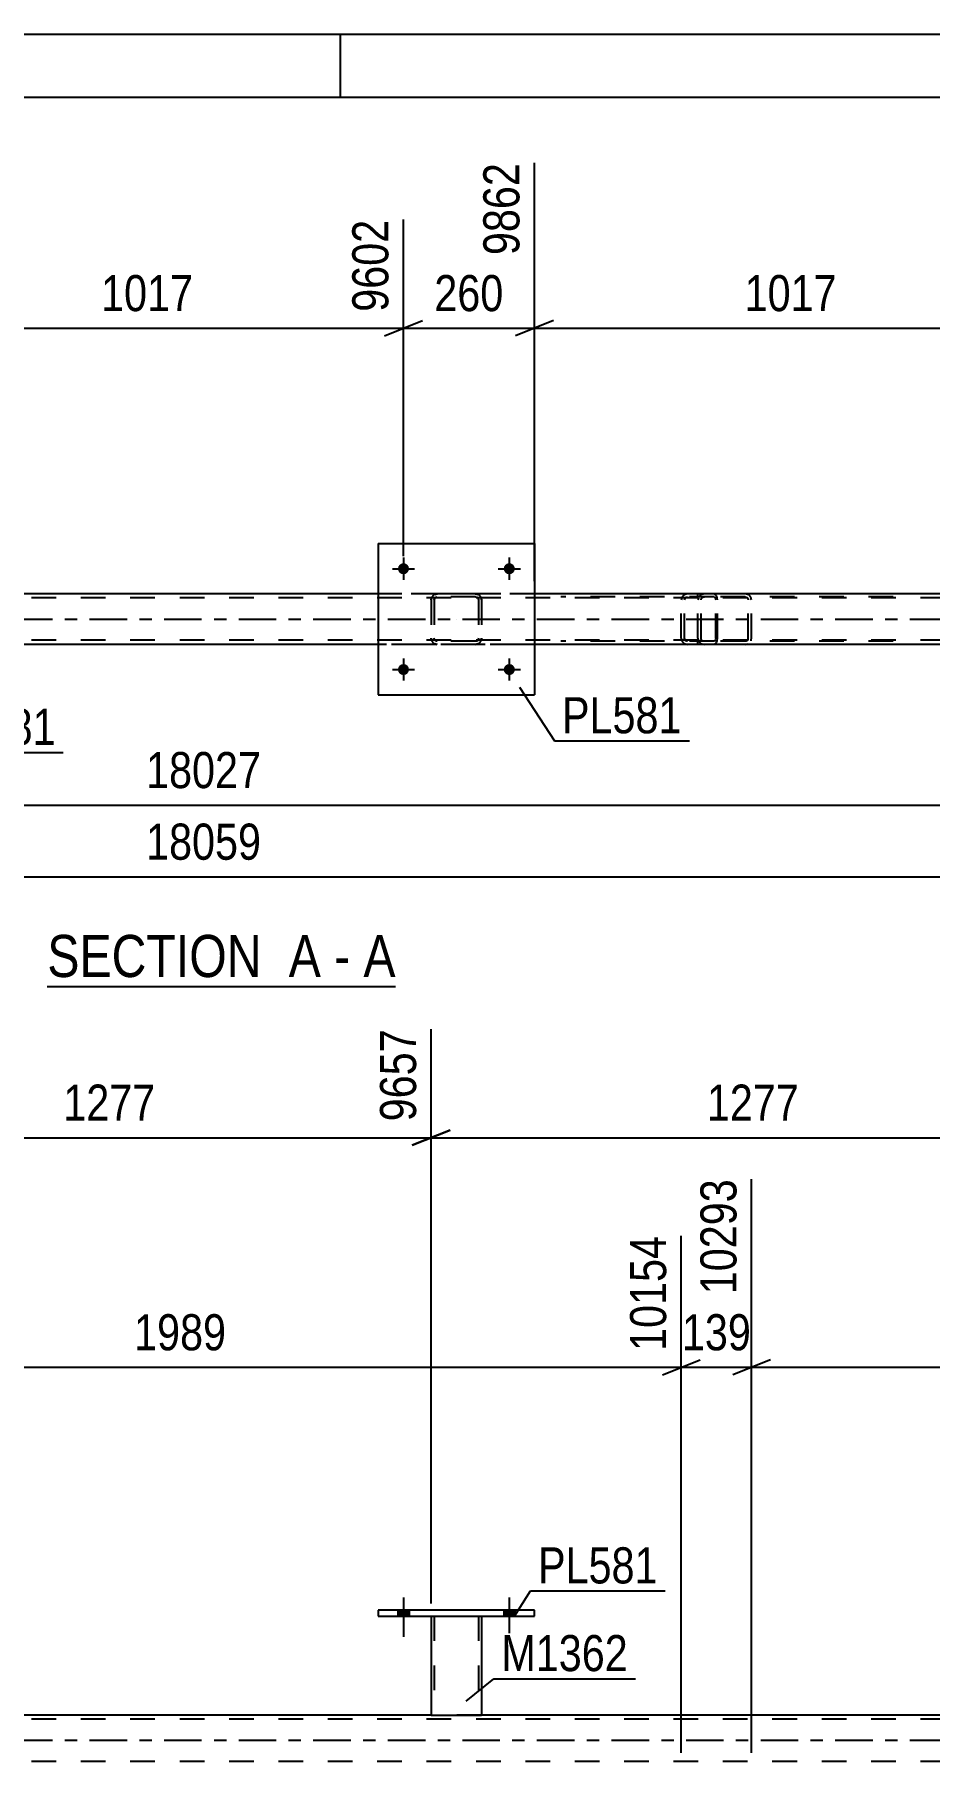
# Model space of a CAD drawing. Header units: millimetres. Extents: x 0 to 841, y 0 to 594.
# Drawn here: x 396.7 to 467.7, y 457 to 594 of the extents above; entities that cross this region are included whole.
import ezdxf

# ---------------------------------------------------------------- set-up
doc = ezdxf.new("R2010")
doc.units = ezdxf.units.MM
doc.linetypes.add('DXK_LINE_DOT2', pattern=[3.9198, 1.9599, -1.9599])
doc.linetypes.add('DXK_LINE_DOT3', pattern=[5.9187, 2.979, -0.9799, 0.9799, -0.9799])
doc.styles.add('Arial Narrow', font='ARIALN.TTF', dxfattribs={"height": 0.2})

# ---------------------------------------------------------------- blocks, each defined once
blk = doc.blocks.new('Unknown-814748436-1133')
at = {"color": 5, "linetype": 'Continuous'}
for p, q in [((841, 594), (0, 594)), ((421, 589), (421, 594)), ((836, 589), (5, 589))]:
    blk.add_line(p, q, dxfattribs=at)
blk = doc.blocks.new('Unknown-814748436-11 - 4858')
at = {"color": 6, "linetype": 'Continuous'}
blk.add_line((397.73, 518.46), (425.38, 518.46), dxfattribs=at)
at = {"color": 0, "linetype": 'Continuous'}
for points in [[(415.84, 519.21), (415.84, 522.71), (397.73, 522.71), (397.73, 519.21)], [(419.44, 519.21), (419.44, 522.71), (416.89, 522.71), (416.89, 519.21)], [(421.77, 519.21), (421.77, 522.71), (420.49, 522.71), (420.49, 519.21)], [(425.38, 519.21), (425.38, 522.71), (422.82, 522.71), (422.82, 519.21)]]:
    blk.add_wipeout(points, dxfattribs=at)
at = {"color": 7, "linetype": 'Continuous', "style": 'Arial Narrow'}
for s, p in [('SECTION ', (397.73, 519.21)), ('A', (416.89, 519.21)), ('A', (422.82, 519.21)), ('-', (420.49, 519.21))]:
    blk.add_text(s, height=3.34, dxfattribs=at).set_placement(p)
blk = doc.blocks.new('Part-814748436-4934 - 4858')
at = {"color": 2, "linetype": 'Continuous'}
for p, q in [((424, 553.61), (424, 541.61)), ((424, 553.61), (436.4, 553.61)), ((436.4, 553.61), (436.4, 541.61)), ((424, 541.61), (436.4, 541.61))]:
    blk.add_line(p, q, dxfattribs=at)
blk = doc.blocks.new('Part-814748436-4935 - 4858')
at = {"color": 7, "linetype": 'DXK_LINE_DOT2'}
for p, q in [((428.49, 549.57), (428.68, 549.61)), ((428.68, 549.61), (428.49, 549.57)), ((431.72, 549.61), (428.68, 549.61)), ((431.72, 549.61), (431.9, 549.57)), ((431.9, 549.57), (431.72, 549.61)), ((428.2, 549.13), (428.23, 549.31)), ((428.23, 549.31), (428.2, 549.13)), ((428.2, 549.13), (428.2, 546.09)), ((428.44, 549.13), (428.45, 549.22)), ((428.44, 549.13), (428.44, 546.09)), ((428.45, 549.22), (428.51, 549.3)), ((428.51, 549.3), (428.58, 549.35)), ((428.58, 549.35), (428.68, 549.37)), ((431.72, 549.37), (428.68, 549.37)), ((431.72, 549.37), (431.81, 549.35)), ((431.81, 549.35), (431.89, 549.3)), ((431.89, 549.3), (431.94, 549.22)), ((431.94, 549.22), (431.96, 549.13)), ((431.96, 549.13), (431.96, 546.09)), ((432.16, 549.31), (432.2, 549.13)), ((432.2, 549.13), (432.16, 549.31)), ((432.2, 549.13), (432.2, 546.09)), ((428.23, 545.9), (428.2, 546.09)), ((428.2, 546.09), (428.23, 545.9)), ((428.45, 546), (428.44, 546.09)), ((428.51, 545.92), (428.45, 546)), ((428.68, 545.61), (428.49, 545.64)), ((428.49, 545.64), (428.68, 545.61)), ((428.58, 545.87), (428.51, 545.92)), ((428.68, 545.85), (428.58, 545.87)), ((431.72, 545.85), (428.68, 545.85)), ((431.72, 545.61), (428.68, 545.61)), ((431.81, 545.87), (431.72, 545.85)), ((431.9, 545.64), (431.72, 545.61)), ((431.72, 545.61), (431.9, 545.64)), ((431.89, 545.92), (431.81, 545.87)), ((431.94, 546), (431.89, 545.92)), ((431.96, 546.09), (431.94, 546)), ((432.2, 546.09), (432.16, 545.9)), ((432.16, 545.9), (432.2, 546.09))]:
    blk.add_line(p, q, dxfattribs=at)
at = {"color": 7, "linetype": 'DXK_LINE_DOT3'}
blk.add_line((430.2, 547.61), (430.2, 547.61), dxfattribs=at)
at = {"color": 7, "linetype": 'DXK_LINE_DOT2'}
for centre, start, end in [((428.68, 549.13), 112.5, 157.5), ((428.68, 549.13), 112.5, 157.5), ((431.72, 549.13), 22.5, 67.5), ((431.72, 549.13), 22.5, 67.5), ((428.68, 546.09), 202.5, 247.5), ((428.68, 546.09), 202.5, 247.5), ((431.72, 546.09), 292.5, 337.5), ((431.72, 546.09), 292.5, 337.5)]:
    blk.add_arc(centre, 0.48, start, end, dxfattribs=at)
blk = doc.blocks.new('Bolt-814748436-4874 - 4858')
at = {"linetype": 'Continuous'}
for points in [[(426.44, 551.61, -1), (425.56, 551.61, -1)], [(434.84, 551.61, -1), (433.96, 551.61, -1)]]:
    blk.add_hatch(color=1, dxfattribs=at).paths.add_polyline_path(points)
at = {"color": 1, "linetype": 'Continuous'}
for p, q in [((426, 552.49), (426, 550.73)), ((434.4, 552.49), (434.4, 550.73)), ((425.12, 551.61), (426.88, 551.61)), ((433.52, 551.61), (435.28, 551.61))]:
    blk.add_line(p, q, dxfattribs=at)
blk = doc.blocks.new('Bolt-814748436-4875 - 4858')
at = {"linetype": 'Continuous'}
for points in [[(426.44, 543.61, -1), (425.56, 543.61, -1)], [(434.84, 543.61, -1), (433.96, 543.61, -1)]]:
    blk.add_hatch(color=1, dxfattribs=at).paths.add_polyline_path(points)
at = {"color": 1, "linetype": 'Continuous'}
for p, q in [((426, 544.49), (426, 542.73)), ((434.4, 544.49), (434.4, 542.73)), ((425.12, 543.61), (426.88, 543.61)), ((433.52, 543.61), (435.28, 543.61))]:
    blk.add_line(p, q, dxfattribs=at)
blk = doc.blocks.new('Part-814748436-4996 - 4858')
at = {"color": 7, "linetype": 'DXK_LINE_DOT2'}
for p, q in [((450.65, 549.61), (438.49, 549.61)), ((448.55, 549.61), (448.36, 549.57)), ((449.37, 549.37), (449.37, 549.61)), ((450.75, 549.57), (450.65, 549.61)), ((450.84, 549.47), (450.75, 549.57)), ((450.65, 549.37), (438.49, 549.37)), ((448.07, 549.21), (448.05, 549.13)), ((448.05, 546.09), (448.05, 549.13)), ((448.09, 549.31), (448.07, 549.21)), ((448.3, 549.13), (448.32, 549.22)), ((448.3, 546.09), (448.3, 549.13)), ((448.32, 549.22), (448.38, 549.3)), ((448.38, 549.3), (448.46, 549.35)), ((448.46, 549.35), (448.55, 549.37)), ((450.65, 549.37), (450.7, 549.35)), ((450.7, 549.35), (450.74, 549.3)), ((450.74, 549.3), (450.77, 549.22)), ((450.77, 549.22), (450.78, 549.13)), ((450.78, 546.09), (450.78, 549.13)), ((450.9, 549.31), (450.84, 549.47)), ((450.92, 549.13), (450.9, 549.31)), ((450.92, 546.09), (450.92, 549.13)), ((450.65, 545.85), (438.49, 545.85)), ((450.65, 545.61), (438.49, 545.61)), ((448.05, 546.09), (448.07, 546)), ((448.07, 546), (448.09, 545.9)), ((448.32, 546.02), (448.3, 546.09)), ((448.32, 546), (448.32, 546.02)), ((448.38, 545.92), (448.32, 546)), ((448.36, 545.64), (448.55, 545.61)), ((448.46, 545.87), (448.38, 545.92)), ((448.55, 545.85), (448.46, 545.87)), ((449.37, 545.61), (449.37, 545.85)), ((450.7, 545.87), (450.65, 545.85)), ((450.65, 545.61), (450.75, 545.64)), ((450.74, 545.92), (450.7, 545.87)), ((450.77, 546), (450.74, 545.92)), ((450.75, 545.64), (450.84, 545.75)), ((450.78, 546.09), (450.77, 546)), ((450.84, 545.75), (450.9, 545.9)), ((450.9, 545.9), (450.92, 546.09))]:
    blk.add_line(p, q, dxfattribs=at)
for centre, start, end in [((448.54, 549.11), 111.1941, 156.1506), ((448.54, 546.1), 203.8494, 248.8059)]:
    blk.add_arc(centre, 0.492, start, end, dxfattribs=at)
blk = doc.blocks.new('Part-814748436-5008 - 4858')
at = {"color": 7, "linetype": 'DXK_LINE_DOT2'}
for p, q in [((449.88, 549.61), (449.69, 549.57)), ((464.87, 549.61), (449.88, 549.61)), ((453.31, 549.57), (453.12, 549.61)), ((449.39, 549.21), (449.37, 549.13)), ((449.37, 546.09), (449.37, 549.13)), ((449.41, 549.31), (449.39, 549.21)), ((449.63, 549.13), (449.64, 549.22)), ((449.63, 546.09), (449.63, 549.13)), ((449.64, 549.22), (449.7, 549.3)), ((449.7, 549.3), (449.78, 549.35)), ((449.78, 549.35), (449.88, 549.37)), ((464.87, 549.37), (449.88, 549.37)), ((453.12, 549.37), (453.21, 549.35)), ((453.21, 549.35), (453.3, 549.3)), ((453.3, 549.3), (453.35, 549.22)), ((453.35, 549.22), (453.37, 549.13)), ((453.37, 546.09), (453.37, 549.13)), ((453.61, 549.21), (453.59, 549.31)), ((453.63, 549.13), (453.61, 549.21)), ((453.63, 546.09), (453.63, 549.13)), ((449.37, 546.09), (449.39, 546)), ((449.39, 546), (449.41, 545.9)), ((449.64, 546.02), (449.63, 546.09)), ((449.64, 546), (449.64, 546.02)), ((449.7, 545.92), (449.64, 546)), ((449.69, 545.64), (449.88, 545.61)), ((449.78, 545.87), (449.7, 545.92)), ((449.88, 545.85), (449.78, 545.87)), ((464.87, 545.85), (449.88, 545.85)), ((464.87, 545.61), (449.88, 545.61)), ((453.21, 545.87), (453.12, 545.85)), ((453.12, 545.61), (453.31, 545.64)), ((453.3, 545.92), (453.21, 545.87)), ((453.35, 546), (453.3, 545.92)), ((453.35, 546), (453.36, 546.02)), ((453.36, 546.02), (453.37, 546.09)), ((453.59, 545.9), (453.61, 546)), ((453.61, 546), (453.63, 546.09))]:
    blk.add_line(p, q, dxfattribs=at)
for centre, start, end in [((449.86, 549.11), 110.7583, 155.68), ((453.14, 549.11), 24.32, 69.2417), ((449.86, 546.11), 204.32, 249.2417)]:
    blk.add_arc(centre, 0.496, start, end, dxfattribs=at)
blk = doc.blocks.new('Part-814748436-5058 - 4858')
at = {"color": 7, "linetype": 'DXK_LINE_DOT2'}
for p, q in [((762.98, 549.61), (117.51, 549.61)), ((436.4, 549.61), (424, 549.61)), ((762.98, 549.29), (99.23, 549.29)), ((762.98, 545.93), (99.23, 545.93)), ((760.18, 545.61), (99.23, 545.61)), ((436.4, 545.61), (424, 545.61))]:
    blk.add_line(p, q, dxfattribs=at)
at = {"color": 2, "linetype": 'Continuous'}
for p, q in [((424, 549.61), (385.32, 549.61)), ((475.08, 549.61), (436.4, 549.61)), ((424, 545.61), (385.32, 545.61)), ((475.08, 545.61), (436.4, 545.61))]:
    blk.add_line(p, q, dxfattribs=at)
at = {"color": 7, "linetype": 'DXK_LINE_DOT3'}
blk.add_line((99.23, 547.61), (762.98, 547.61), dxfattribs=at)
blk = doc.blocks.new('Part-814748436-3112 - 3014')
at = {"color": 7, "linetype": 'DXK_LINE_DOT2'}
for p, q in [((428.2, 468.49), (432.2, 468.49)), ((428.2, 468.48), (428.2, 468.49)), ((428.2, 468.49), (428.2, 468.48)), ((428.44, 468.49), (428.44, 460.64)), ((431.96, 468.49), (431.96, 460.64)), ((432.2, 468.49), (432.2, 468.48)), ((432.2, 468.48), (432.2, 468.49)), ((431.9, 460.64), (431.94, 460.64)), ((431.9, 460.64), (431.94, 460.64)), ((431.94, 460.64), (431.96, 460.64)), ((431.94, 460.64), (431.96, 460.64))]:
    blk.add_line(p, q, dxfattribs=at)
at = {"color": 2, "linetype": 'Continuous'}
for p, q in [((428.2, 468.48), (428.2, 460.64)), ((432.2, 468.48), (432.2, 460.64)), ((428.2, 460.64), (432.2, 460.64))]:
    blk.add_line(p, q, dxfattribs=at)
blk = doc.blocks.new('Part-814748436-3139 - 3014')
at = {"color": 2, "linetype": 'Continuous'}
for p, q in [((424, 468.96), (424, 468.48)), ((436.4, 468.96), (424, 468.96)), ((436.4, 468.48), (436.4, 468.96)), ((424, 468.48), (436.4, 468.48))]:
    blk.add_line(p, q, dxfattribs=at)
blk = doc.blocks.new('Bolt-814748436-3228 - 3014')
at = {"linetype": 'Continuous'}
for points in [[(425.56, 468.48), (426.44, 468.48), (426.44, 468.96), (425.56, 468.96)], [(433.96, 468.48), (434.84, 468.48), (434.84, 468.96), (433.96, 468.96)]]:
    blk.add_hatch(color=1, dxfattribs=at).paths.add_polyline_path(points)
at = {"color": 1, "linetype": 'Continuous'}
for p, q in [((425.56, 468.96), (425.56, 468.48)), ((426, 469.96), (426, 466.84)), ((426.44, 468.96), (426.44, 468.48)), ((433.96, 468.96), (433.96, 468.48)), ((434.4, 469.96), (434.4, 466.84)), ((434.84, 468.96), (434.84, 468.48))]:
    blk.add_line(p, q, dxfattribs=at)
blk = doc.blocks.new('Bolt-814748436-3229 - 3014')
at = {"linetype": 'Continuous'}
for points in [[(425.56, 468.48), (426.44, 468.48), (426.44, 468.96), (425.56, 468.96)], [(433.96, 468.48), (434.84, 468.48), (434.84, 468.96), (433.96, 468.96)]]:
    blk.add_hatch(color=1, dxfattribs=at).paths.add_polyline_path(points)
at = {"color": 1, "linetype": 'Continuous'}
for p, q in [((425.56, 468.96), (425.56, 468.48)), ((426, 469.96), (426, 466.84)), ((426.44, 468.96), (426.44, 468.48)), ((433.96, 468.96), (433.96, 468.48)), ((434.4, 469.96), (434.4, 466.84)), ((434.84, 468.96), (434.84, 468.48))]:
    blk.add_line(p, q, dxfattribs=at)
blk = doc.blocks.new('Part-814748436-3323 - 3014')
at = {"color": 2, "linetype": 'Continuous'}
for p, q in [((428.2, 460.64), (381.12, 460.64)), ((479.28, 460.64), (432.2, 460.64))]:
    blk.add_line(p, q, dxfattribs=at)
at = {"color": 7, "linetype": 'DXK_LINE_DOT2'}
for p, q in [((432.2, 460.64), (428.2, 460.64)), ((762.98, 460.32), (99.23, 460.32)), ((762.98, 456.96), (99.23, 456.96))]:
    blk.add_line(p, q, dxfattribs=at)
at = {"color": 7, "linetype": 'DXK_LINE_DOT3'}
blk.add_line((99.23, 458.64), (762.98, 458.64), dxfattribs=at)
blk = doc.blocks.new('StraightDimension-814748436-5116 - 4858')
at = {"color": 7, "linetype": 'Continuous'}
blk.add_line((56.67, 527.17), (763.62, 527.17), dxfattribs=at)
at = {"color": 0}
blk.add_wipeout([(415.32, 527.92), (415.32, 532.12), (404.97, 532.12), (404.97, 527.92)], dxfattribs=at)
at = {"color": 3, "style": 'Arial Narrow'}
blk.add_text('18059', height=2.863, dxfattribs=at).set_placement((405.57, 528.52))
blk = doc.blocks.new('StraightDimension-814748436-5137 - 4858')
at = {"color": 7, "linetype": 'Continuous'}
blk.add_line((57.31, 532.85), (762.98, 532.85), dxfattribs=at)
at = {"color": 0}
blk.add_wipeout([(415.32, 533.6), (415.32, 537.8), (404.97, 537.8), (404.97, 533.6)], dxfattribs=at)
at = {"color": 3, "style": 'Arial Narrow'}
blk.add_text('18027', height=2.863, dxfattribs=at).set_placement((405.57, 534.2))
blk = doc.blocks.new('StraightDimension-814748436-15250 - 4858')
at = {"color": 7, "linetype": 'Continuous'}
for p, q in [((436.4, 550.61), (436.4, 583.81)), ((477.08, 552.61), (477.08, 581.14)), ((437.9, 571.3), (434.9, 570.1)), ((436.4, 570.7), (477.08, 570.7)), ((475.58, 570.1), (478.58, 571.3))]:
    blk.add_line(p, q, dxfattribs=at)
at = {"color": 0}
blk.add_wipeout([(460.99, 571.45), (460.99, 575.65), (452.48, 575.65), (452.48, 571.45)], dxfattribs=at)
at = {"color": 3, "style": 'Arial Narrow'}
blk.add_text('1017', height=2.863, dxfattribs=at).set_placement((453.08, 572.05))
at = {"color": 0, "linetype": 'Continuous'}
blk.add_wipeout([(476.48, 581.74), (472.28, 581.74), (472.28, 571.4), (476.48, 571.4)], dxfattribs=at)
at = {"color": 3, "linetype": 'Continuous', "style": 'Arial Narrow'}
blk.add_text('10879', height=2.863, rotation=90.0002, dxfattribs=at).set_placement((475.88, 572))
blk = doc.blocks.new('StraightDimension-814748436-15251 - 4858')
at = {"color": 7, "linetype": 'Continuous'}
for p, q in [((436.4, 550.61), (436.4, 583.81)), ((426, 552.61), (426, 579.31)), ((424.5, 570.1), (427.5, 571.3)), ((426, 570.7), (436.4, 570.7)), ((437.9, 571.3), (434.9, 570.1))]:
    blk.add_line(p, q, dxfattribs=at)
at = {"color": 0}
blk.add_wipeout([(434.54, 571.45), (434.54, 575.65), (427.85, 575.65), (427.85, 571.45)], dxfattribs=at)
at = {"color": 3, "style": 'Arial Narrow'}
blk.add_text('260', height=2.863, dxfattribs=at).set_placement((428.45, 572.05))
at = {"color": 0, "linetype": 'Continuous'}
blk.add_wipeout([(435.8, 584.41), (431.6, 584.41), (431.6, 575.9), (435.8, 575.9)], dxfattribs=at)
at = {"color": 3, "linetype": 'Continuous', "style": 'Arial Narrow'}
blk.add_text('9862', height=2.863, rotation=90.0002, dxfattribs=at).set_placement((435.2, 576.5))
blk = doc.blocks.new('StraightDimension-814748436-15252 - 4858')
at = {"color": 7, "linetype": 'Continuous'}
for p, q in [((385.32, 550.61), (385.32, 583.81)), ((426, 552.61), (426, 579.31)), ((386.82, 571.3), (383.82, 570.1)), ((385.32, 570.7), (426, 570.7)), ((424.5, 570.1), (427.5, 571.3))]:
    blk.add_line(p, q, dxfattribs=at)
at = {"color": 0}
blk.add_wipeout([(409.91, 571.45), (409.91, 575.65), (401.4, 575.65), (401.4, 571.45)], dxfattribs=at)
at = {"color": 3, "style": 'Arial Narrow'}
blk.add_text('1017', height=2.863, dxfattribs=at).set_placement((402, 572.05))
at = {"color": 0, "linetype": 'Continuous'}
blk.add_wipeout([(425.4, 579.91), (421.2, 579.91), (421.2, 571.4), (425.4, 571.4)], dxfattribs=at)
at = {"color": 3, "linetype": 'Continuous', "style": 'Arial Narrow'}
blk.add_text('9602', height=2.863, rotation=90.0002, dxfattribs=at).set_placement((424.8, 572))
blk = doc.blocks.new('StraightDimension-814748436-4182 - 3014')
at = {"color": 7, "linetype": 'Continuous'}
for p, q in [((453.63, 457.64), (453.63, 503.18)), ((448.05, 457.64), (448.05, 498.68)), ((446.55, 487.64), (449.55, 488.84)), ((448.05, 488.24), (453.63, 488.24)), ((455.13, 488.84), (452.13, 487.64))]:
    blk.add_line(p, q, dxfattribs=at)
at = {"color": 0}
blk.add_wipeout([(454.18, 488.99), (454.18, 493.19), (447.5, 493.19), (447.5, 488.99)], dxfattribs=at)
at = {"color": 3, "style": 'Arial Narrow'}
blk.add_text('139', height=2.863, dxfattribs=at).set_placement((448.1, 489.59))
at = {"color": 0, "linetype": 'Continuous'}
blk.add_wipeout([(453.03, 503.78), (448.83, 503.78), (448.83, 493.44), (453.03, 493.44)], dxfattribs=at)
at = {"color": 3, "linetype": 'Continuous', "style": 'Arial Narrow'}
blk.add_text('10293', height=2.863, rotation=90.0002, dxfattribs=at).set_placement((452.43, 494.04))
blk = doc.blocks.new('StraightDimension-814748436-4158 - 3014')
at = {"color": 7, "linetype": 'Continuous'}
for p, q in [((368.49, 457.64), (368.49, 501.35)), ((448.05, 457.64), (448.05, 498.68)), ((369.99, 488.84), (366.99, 487.64)), ((368.49, 488.24), (448.05, 488.24)), ((446.55, 487.64), (449.55, 488.84))]:
    blk.add_line(p, q, dxfattribs=at)
at = {"color": 0}
blk.add_wipeout([(412.53, 488.99), (412.53, 493.19), (404.02, 493.19), (404.02, 488.99)], dxfattribs=at)
at = {"color": 3, "style": 'Arial Narrow'}
blk.add_text('1989', height=2.863, dxfattribs=at).set_placement((404.62, 489.59))
at = {"color": 0, "linetype": 'Continuous'}
blk.add_wipeout([(447.45, 499.28), (443.25, 499.28), (443.25, 488.94), (447.45, 488.94)], dxfattribs=at)
at = {"color": 3, "linetype": 'Continuous', "style": 'Arial Narrow'}
blk.add_text('10154', height=2.863, rotation=90.0002, dxfattribs=at).set_placement((446.85, 489.54))
blk = doc.blocks.new('StraightDimension-814748436-4201 - 3014')
at = {"color": 7, "linetype": 'Continuous'}
for p, q in [((453.63, 457.64), (453.63, 503.18)), ((533.19, 457.64), (533.19, 498.68)), ((455.13, 488.84), (452.13, 487.64)), ((453.63, 488.24), (533.19, 488.24)), ((531.69, 487.64), (534.69, 488.84))]:
    blk.add_line(p, q, dxfattribs=at)
at = {"color": 0}
blk.add_wipeout([(497.66, 488.99), (497.66, 493.19), (489.15, 493.19), (489.15, 488.99)], dxfattribs=at)
at = {"color": 3, "style": 'Arial Narrow'}
blk.add_text('1989', height=2.863, dxfattribs=at).set_placement((489.75, 489.59))
at = {"color": 0, "linetype": 'Continuous'}
blk.add_wipeout([(532.59, 499.28), (528.39, 499.28), (528.39, 488.94), (532.59, 488.94)], dxfattribs=at)
at = {"color": 3, "linetype": 'Continuous', "style": 'Arial Narrow'}
blk.add_text('12282', height=2.863, rotation=90.0002, dxfattribs=at).set_placement((531.99, 489.54))
blk = doc.blocks.new('StraightDimension-814748436-16796 - 3014')
at = {"color": 7, "linetype": 'Continuous'}
for p, q in [((479.28, 469.49), (479.28, 516.9)), ((428.2, 469.49), (428.2, 515.07)), ((429.7, 507.06), (426.7, 505.86)), ((477.78, 505.86), (480.78, 507.06)), ((428.2, 506.46), (479.28, 506.46))]:
    blk.add_line(p, q, dxfattribs=at)
at = {"color": 0}
blk.add_wipeout([(457.99, 507.21), (457.99, 511.41), (449.48, 511.41), (449.48, 507.21)], dxfattribs=at)
at = {"color": 3, "style": 'Arial Narrow'}
blk.add_text('1277', height=2.863, dxfattribs=at).set_placement((450.08, 507.81))
at = {"color": 0, "linetype": 'Continuous'}
blk.add_wipeout([(478.68, 517.5), (474.48, 517.5), (474.48, 507.15), (478.68, 507.15)], dxfattribs=at)
at = {"color": 3, "linetype": 'Continuous', "style": 'Arial Narrow'}
blk.add_text('10934', height=2.863, rotation=90.0002, dxfattribs=at).set_placement((478.08, 507.76))
blk = doc.blocks.new('StraightDimension-814748436-16797 - 3014')
at = {"color": 7, "linetype": 'Continuous'}
for p, q in [((377.12, 469.49), (377.12, 515.07)), ((428.2, 469.49), (428.2, 515.07)), ((378.62, 507.06), (375.62, 505.86)), ((426.7, 505.86), (429.7, 507.06)), ((377.12, 506.46), (428.2, 506.46))]:
    blk.add_line(p, q, dxfattribs=at)
at = {"color": 0}
blk.add_wipeout([(406.91, 507.21), (406.91, 511.41), (398.4, 511.41), (398.4, 507.21)], dxfattribs=at)
at = {"color": 3, "style": 'Arial Narrow'}
blk.add_text('1277', height=2.863, dxfattribs=at).set_placement((399, 507.81))
at = {"color": 0, "linetype": 'Continuous'}
blk.add_wipeout([(427.6, 515.67), (423.4, 515.67), (423.4, 507.15), (427.6, 507.15)], dxfattribs=at)
at = {"color": 3, "linetype": 'Continuous', "style": 'Arial Narrow'}
blk.add_text('9657', height=2.863, rotation=90.0002, dxfattribs=at).set_placement((427, 507.76))
blk = doc.blocks.new('Mark-814748436-4930 - 4858')
at = {"color": 0}
blk.add_wipeout([(448.09, 538.55), (448.09, 541.55), (438.58, 541.55), (438.58, 538.55)], dxfattribs=at)
blk.add_wipeout([(448.09, 538.55), (448.09, 541.55), (438.58, 541.55), (438.58, 538.55)], dxfattribs=at)
at = {"color": 30, "linetype": 'Continuous'}
for p, q in [((435.21, 542.2), (437.98, 537.95)), ((437.98, 537.95), (448.69, 537.95))]:
    blk.add_line(p, q, dxfattribs=at)
at = {"color": 3, "style": 'Arial Narrow'}
blk.add_text('PL581', height=2.863, dxfattribs=at).set_placement((438.58, 538.55))
blk = doc.blocks.new('Mark-814748436-4924 - 4858')
at = {"color": 0}
blk.add_wipeout([(398.4, 537.63), (398.4, 540.63), (388.9, 540.63), (388.9, 537.63)], dxfattribs=at)
blk.add_wipeout([(398.4, 537.63), (398.4, 540.63), (388.9, 540.63), (388.9, 537.63)], dxfattribs=at)
at = {"color": 30, "linetype": 'Continuous'}
for p, q in [((383.7, 542.16), (388.3, 537.03)), ((388.3, 537.03), (399, 537.03))]:
    blk.add_line(p, q, dxfattribs=at)
at = {"color": 3, "style": 'Arial Narrow'}
blk.add_text('PL581', height=2.863, dxfattribs=at).set_placement((388.9, 537.63))
blk = doc.blocks.new('Mark-814748436-3135 - 3014')
at = {"color": 0}
blk.add_wipeout([(446.18, 471.09), (446.18, 474.09), (436.68, 474.09), (436.68, 471.09)], dxfattribs=at)
blk.add_wipeout([(446.18, 471.09), (446.18, 474.09), (436.68, 474.09), (436.68, 471.09)], dxfattribs=at)
at = {"color": 30, "linetype": 'Continuous'}
for p, q in [((434.81, 468.48), (436.08, 470.49)), ((436.08, 470.49), (446.78, 470.49))]:
    blk.add_line(p, q, dxfattribs=at)
at = {"color": 3, "style": 'Arial Narrow'}
blk.add_text('PL581', height=2.863, dxfattribs=at).set_placement((436.68, 471.09))
blk = doc.blocks.new('Mark-814748436-3108 - 3014')
at = {"color": 0}
blk.add_wipeout([(443.82, 464.13), (443.82, 467.13), (433.77, 467.13), (433.77, 464.13)], dxfattribs=at)
blk.add_wipeout([(443.82, 464.13), (443.82, 467.13), (433.77, 467.13), (433.77, 464.13)], dxfattribs=at)
at = {"color": 30, "linetype": 'Continuous'}
for p, q in [((430.97, 461.75), (433.17, 463.53)), ((433.17, 463.53), (444.42, 463.53))]:
    blk.add_line(p, q, dxfattribs=at)
at = {"color": 3, "style": 'Arial Narrow'}
blk.add_text('M1362', height=2.863, dxfattribs=at).set_placement((433.77, 464.13))

msp = doc.modelspace()

# ---------------------------------------------------------------- block references
for name in ['Unknown-814748436-1133', 'Part-814748436-4934 - 4858', 'Bolt-814748436-4874 - 4858', 'Part-814748436-5058 - 4858', 'Part-814748436-4935 - 4858', 'Part-814748436-4996 - 4858', 'Part-814748436-5008 - 4858', 'Bolt-814748436-4875 - 4858', 'Part-814748436-3139 - 3014', 'Bolt-814748436-3228 - 3014', 'Bolt-814748436-3229 - 3014', 'Part-814748436-3112 - 3014', 'Part-814748436-3323 - 3014']:
    msp.add_blockref(name, (0, 0))

# ---------------------------------------------------------------- next in the draw order: block references
for name in ['StraightDimension-814748436-15250 - 4858', 'StraightDimension-814748436-5116 - 4858', 'Unknown-814748436-11 - 4858', 'StraightDimension-814748436-4182 - 3014']:
    msp.add_blockref(name, (0, 0))

# ---------------------------------------------------------------- next in the draw order: block references
for name in ['StraightDimension-814748436-15251 - 4858', 'StraightDimension-814748436-5137 - 4858', 'StraightDimension-814748436-4201 - 3014', 'StraightDimension-814748436-4158 - 3014']:
    msp.add_blockref(name, (0, 0))

# ---------------------------------------------------------------- next in the draw order: block references
for name in ['StraightDimension-814748436-15252 - 4858', 'Mark-814748436-4924 - 4858', 'Mark-814748436-4930 - 4858', 'StraightDimension-814748436-16796 - 3014', 'Mark-814748436-3108 - 3014']:
    msp.add_blockref(name, (0, 0))

# ---------------------------------------------------------------- next in the draw order: block references
for name in ['StraightDimension-814748436-16797 - 3014', 'Mark-814748436-3135 - 3014']:
    msp.add_blockref(name, (0, 0))

doc.saveas('drawing.dxf')
